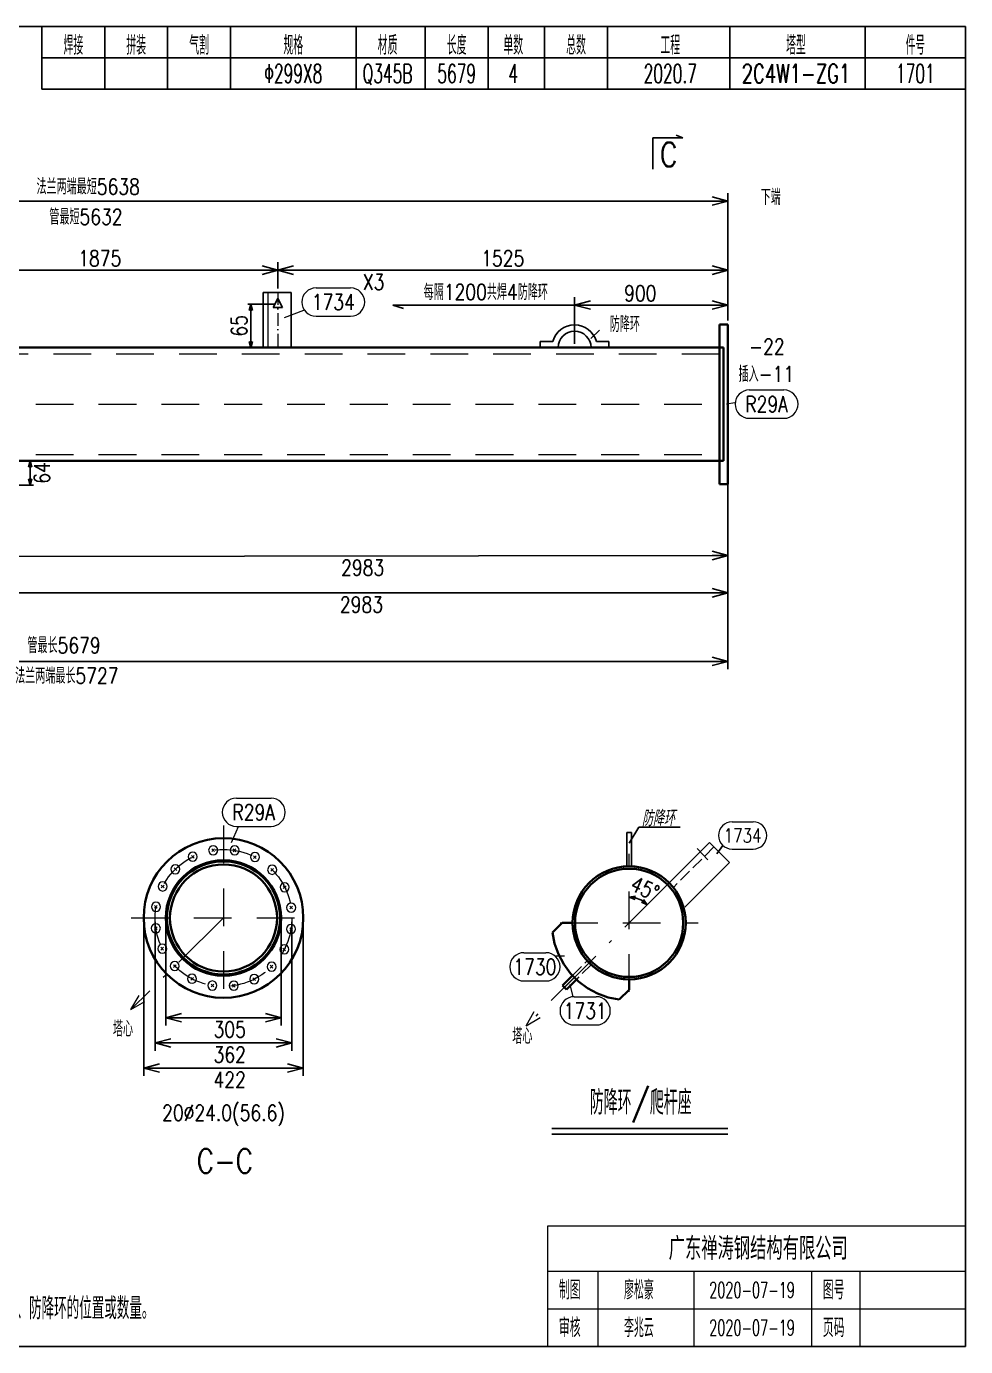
# Model space of a CAD drawing. Extents: x 154981 to 165753, y -86801 to -82885.
# Drawn here: x 156537.6 to 156687.1, y -83946.7 to -83736.7 of the extents above; entities that cross this region are included whole.
import ezdxf
from ezdxf.enums import TextEntityAlignment as Align

# ---------------------------------------------------------------- set-up
doc = ezdxf.new("R2010")
doc.units = 0
doc.header["$MEASUREMENT"] = 0
for name, pattern in [('虚线', [2.75, 2, -0.75]), ('长一点画线', [16.5, 10, -3, 0.5, -3]), ('长虚线', [10, 6, -4])]:
    doc.linetypes.add(name, pattern=pattern)
doc.layers.get('0').update_dxf_attribs({"linetype": 'CONTINUOUS', "lineweight": 25})
doc.layers.get('Defpoints').update_dxf_attribs({"linetype": 'CONTINUOUS'})
doc.layers.add('12', color=7, linetype='CONTINUOUS')
doc.layers.add('4', color=7, linetype='CONTINUOUS', lineweight=25)
doc.layers.add('5', color=7, linetype='CONTINUOUS', lineweight=25)
doc.styles.add('DimFont', font='simplex.shx', dxfattribs={"width": 0.8, "bigfont": 'gbhzfs.shx'})
doc.styles.add('hz', font='txt.shx', dxfattribs={"width": 0.7, "oblique": 12, "bigfont": 'hztxt.shx'})
doc.styles.get("Standard").update_dxf_attribs({"font": 'simplex.shx', "width": 0.7, "height": 3, "bigfont": 'gbhzfs.shx'})
doc.dimstyles.new('DHDxfDimStyleOpen30', dxfattribs={"dimtxt": 2.5, "dimasz": 2.5, "dimexe": 1.25, "dimexo": 0.625, "dimtad": 2, "dimtxsty": 'DimFont', "dimblk": 'OPEN30', "dimblk1": 'OPEN30', "dimblk2": 'OPEN30', "dimcen": 2.5, "dimadec": 0, "dimazin": 0, "dimtfac": 1, "dimtmove": 0, "dimatfit": 3, "dimfxl": 0, "dimarcsym": 0})

# ---------------------------------------------------------------- blocks, each defined once
blk = doc.blocks.new('_OPEN30')
at = {"color": 0, "linetype": 'ByBlock', "lineweight": -2}
for p, q in [((-1, 0.268), (0, 0)), ((0, 0), (-1, -0.268)), ((0, 0), (-1, 0))]:
    blk.add_line(p, q, dxfattribs=at)
blk = doc.blocks.new('*D455')
at = {"layer": '5', "color": 134, "linetype": 'Continuous', "lineweight": -2}
for p, q in [((156558.11, -83879.11), (156558.11, -83899.61)), ((156579.9, -83879.11), (156579.9, -83899.61)), ((156560.61, -83898.36), (156577.4, -83898.36))]:
    blk.add_line(p, q, dxfattribs=at)
at = {"layer": 'Defpoints', "color": 0, "linetype": 'Continuous'}
for p in [(156558.11, -83878.48), (156579.9, -83878.48), (156579.9, -83898.36)]:
    blk.add_point(p, dxfattribs=at)
at = {"layer": '5', "color": 134, "linetype": 'Continuous', "lineweight": -2, "xscale": 2.5, "yscale": 2.5, "zscale": 2.5, "rotation": 180}
blk.add_blockref('_OPEN30', (156558.11, -83898.36), dxfattribs=at)
at = {"layer": '5', "color": 134, "linetype": 'Continuous', "lineweight": -2, "xscale": 2.5, "yscale": 2.5, "zscale": 2.5}
blk.add_blockref('_OPEN30', (156579.9, -83898.36), dxfattribs=at)
at = {"layer": '5', "color": 134, "linetype": 'Continuous', "lineweight": 18, "insert": (156570, -83900.23), "char_height": 2.5, "attachment_point": 5, "line_spacing_factor": 0.6, "style": 'DimFont'}
blk.add_mtext('362', dxfattribs=at)
blk = doc.blocks.new('*D456')
at = {"layer": '5', "color": 134, "linetype": 'Continuous', "lineweight": -2}
for p, q in [((156559.82, -83879.11), (156559.82, -83895.61)), ((156578.18, -83879.11), (156578.18, -83895.61)), ((156562.32, -83894.36), (156575.68, -83894.36))]:
    blk.add_line(p, q, dxfattribs=at)
at = {"layer": 'Defpoints', "color": 0, "linetype": 'Continuous'}
for p in [(156559.82, -83878.48), (156578.18, -83878.48), (156578.18, -83894.36)]:
    blk.add_point(p, dxfattribs=at)
at = {"layer": '5', "color": 134, "linetype": 'Continuous', "lineweight": -2, "xscale": 2.5, "yscale": 2.5, "zscale": 2.5, "rotation": 180}
blk.add_blockref('_OPEN30', (156559.82, -83894.36), dxfattribs=at)
at = {"layer": '5', "color": 134, "linetype": 'Continuous', "lineweight": -2, "xscale": 2.5, "yscale": 2.5, "zscale": 2.5}
blk.add_blockref('_OPEN30', (156578.18, -83894.36), dxfattribs=at)
at = {"layer": '5', "color": 134, "linetype": 'Continuous', "lineweight": 18, "insert": (156570, -83896.23), "char_height": 2.5, "attachment_point": 5, "line_spacing_factor": 0.6, "style": 'DimFont'}
blk.add_mtext('305', dxfattribs=at)
blk = doc.blocks.new('*D457')
at = {"layer": '5', "color": 134, "linetype": 'Continuous', "lineweight": -2}
for p, q in [((156556.3, -83879.11), (156556.3, -83903.61)), ((156581.71, -83879.11), (156581.71, -83903.61)), ((156558.8, -83902.36), (156579.21, -83902.36))]:
    blk.add_line(p, q, dxfattribs=at)
at = {"layer": 'Defpoints', "color": 0, "linetype": 'Continuous'}
for p in [(156556.3, -83878.48), (156581.71, -83878.48), (156581.71, -83902.36)]:
    blk.add_point(p, dxfattribs=at)
at = {"layer": '5', "color": 134, "linetype": 'Continuous', "lineweight": -2, "xscale": 2.5, "yscale": 2.5, "zscale": 2.5, "rotation": 180}
blk.add_blockref('_OPEN30', (156556.3, -83902.36), dxfattribs=at)
at = {"layer": '5', "color": 134, "linetype": 'Continuous', "lineweight": -2, "xscale": 2.5, "yscale": 2.5, "zscale": 2.5}
blk.add_blockref('_OPEN30', (156581.71, -83902.36), dxfattribs=at)
at = {"layer": '5', "color": 134, "linetype": 'Continuous', "lineweight": 18, "insert": (156570, -83904.23), "char_height": 2.5, "attachment_point": 5, "line_spacing_factor": 0.6, "style": 'DimFont'}
blk.add_mtext('422', dxfattribs=at)
blk = doc.blocks.new('板孔默认')
at = {"layer": '5', "color": 7, "linetype": 'Continuous', "lineweight": 13}
for p, q in [((-0.3, -0.3), (0.3, 0.3)), ((0.3, -0.3), (-0.3, 0.3))]:
    blk.add_line(p, q, dxfattribs=at)
blk.add_circle((0, 0), 1, dxfattribs=at)
blk = doc.blocks.new('*D462')
at = {"layer": '5', "color": 3, "linetype": 'Continuous', "lineweight": -2}
for p, q in [((156649.26, -83797.39), (156649.26, -83828.02)), ((156532.66, -83810.25), (156532.66, -83828.02)), ((156535.16, -83826.77), (156646.76, -83826.77))]:
    blk.add_line(p, q, dxfattribs=at)
at = {"layer": 'Defpoints', "color": 0, "linetype": 'Continuous'}
for p in [(156649.26, -83796.77), (156532.66, -83809.63), (156649.26, -83826.77)]:
    blk.add_point(p, dxfattribs=at)
at = {"layer": '5', "color": 3, "linetype": 'Continuous', "lineweight": -2, "xscale": 2.5, "yscale": 2.5, "zscale": 2.5, "rotation": 180}
blk.add_blockref('_OPEN30', (156532.66, -83826.77), dxfattribs=at)
at = {"layer": '5', "color": 3, "linetype": 'Continuous', "lineweight": -2, "xscale": 2.5, "yscale": 2.5, "zscale": 2.5}
blk.add_blockref('_OPEN30', (156649.26, -83826.77), dxfattribs=at)
at = {"layer": '5', "color": 6, "linetype": 'Continuous', "lineweight": 18, "insert": (156590.96, -83828.64), "char_height": 2.5, "attachment_point": 5, "line_spacing_factor": 0.6, "style": 'DimFont'}
blk.add_mtext('2983', dxfattribs=at)
blk = doc.blocks.new('*D464')
at = {"layer": '5', "color": 3, "linetype": 'Continuous', "lineweight": -2}
for p, q in [((156533.16, -83805.77), (156538.75, -83805.77)), ((156538.25, -83806.77), (156538.25, -83808.63)), ((156533.16, -83809.63), (156538.75, -83809.63))]:
    blk.add_line(p, q, dxfattribs=at)
at = {"layer": 'Defpoints', "color": 0, "linetype": 'Continuous'}
for p in [(156532.66, -83805.77), (156532.66, -83809.63), (156538.25, -83809.63)]:
    blk.add_point(p, dxfattribs=at)
at = {"layer": '5', "color": 3, "linetype": 'Continuous', "lineweight": -2}
for p, rotation in [((156538.25, -83805.77), 90), ((156538.25, -83809.63), 270)]:
    blk.add_blockref('_OPEN30', p, dxfattribs=dict(at, rotation=rotation))
at = {"layer": '5', "color": 6, "linetype": 'Continuous', "lineweight": 18, "insert": (156540.12, -83807.7), "char_height": 2.5, "attachment_point": 5, "rotation": 90, "line_spacing_factor": 0.6, "style": 'DimFont'}
blk.add_mtext('64', dxfattribs=at)
blk = doc.blocks.new('*D466')
at = {"layer": '5', "color": 3, "linetype": 'Continuous', "lineweight": -2}
for p, q in [((156532.66, -83810.25), (156532.67, -83822.23)), ((156649.26, -83810.09), (156649.27, -83822.07)), ((156535.17, -83820.97), (156646.77, -83820.82))]:
    blk.add_line(p, q, dxfattribs=at)
at = {"layer": 'Defpoints', "color": 0, "linetype": 'Continuous'}
for p in [(156532.66, -83809.63), (156649.26, -83809.47), (156649.27, -83820.82)]:
    blk.add_point(p, dxfattribs=at)
at = {"layer": '5', "color": 3, "linetype": 'Continuous', "lineweight": -2, "xscale": 2.5, "yscale": 2.5, "zscale": 2.5}
for p, rotation in [((156532.67, -83820.98), 180.0783604625189), ((156649.27, -83820.82), 0.07836046251890494)]:
    blk.add_blockref('_OPEN30', p, dxfattribs=dict(at, rotation=rotation))
at = {"layer": '5', "color": 6, "linetype": 'Continuous', "lineweight": 18, "insert": (156591.16, -83822.77), "char_height": 2.5, "attachment_point": 5, "rotation": 0.0784, "line_spacing_factor": 0.6, "style": 'DimFont'}
blk.add_mtext('2983', dxfattribs=at)
blk = doc.blocks.new('*D671')
at = {"layer": '5', "color": 3, "linetype": 'Continuous', "lineweight": -2}
for p, q in [((156624.89, -83787.14), (156624.89, -83779.74)), ((156627.39, -83780.99), (156646.76, -83780.99)), ((156649.26, -83783.44), (156649.26, -83779.74))]:
    blk.add_line(p, q, dxfattribs=at)
at = {"layer": 'Defpoints', "color": 0, "linetype": 'Continuous'}
for p in [(156649.26, -83780.99), (156649.26, -83784.06), (156624.89, -83787.77)]:
    blk.add_point(p, dxfattribs=at)
at = {"layer": '5', "color": 3, "linetype": 'Continuous', "lineweight": -2, "xscale": 2.5, "yscale": 2.5, "zscale": 2.5, "rotation": 180}
blk.add_blockref('_OPEN30', (156624.89, -83780.99), dxfattribs=at)
at = {"layer": '5', "color": 3, "linetype": 'Continuous', "lineweight": -2, "xscale": 2.5, "yscale": 2.5, "zscale": 2.5}
blk.add_blockref('_OPEN30', (156649.26, -83780.99), dxfattribs=at)
at = {"layer": '5', "color": 6, "linetype": 'Continuous', "lineweight": 18, "insert": (156635.34, -83779.12), "char_height": 2.5, "attachment_point": 5, "style": 'DimFont'}
blk.add_mtext('900', dxfattribs=at)
blk = doc.blocks.new('*D670')
at = {"layer": '5', "color": 3, "linetype": 'Continuous', "lineweight": -2}
for p, q in [((156577.65, -83778.36), (156577.65, -83774.19)), ((156649.26, -83783.44), (156649.26, -83774.19)), ((156646.76, -83775.44), (156580.15, -83775.44))]:
    blk.add_line(p, q, dxfattribs=at)
at = {"layer": 'Defpoints', "color": 0, "linetype": 'Continuous'}
for p in [(156577.65, -83775.44), (156577.65, -83778.98), (156649.26, -83784.06)]:
    blk.add_point(p, dxfattribs=at)
at = {"layer": '5', "color": 3, "linetype": 'Continuous', "lineweight": -2, "xscale": 2.5, "yscale": 2.5, "zscale": 2.5, "rotation": 180}
blk.add_blockref('_OPEN30', (156577.65, -83775.44), dxfattribs=at)
at = {"layer": '5', "color": 3, "linetype": 'Continuous', "lineweight": -2, "xscale": 2.5, "yscale": 2.5, "zscale": 2.5}
blk.add_blockref('_OPEN30', (156649.26, -83775.44), dxfattribs=at)
at = {"layer": '5', "color": 6, "linetype": 'Continuous', "lineweight": 18, "insert": (156613.45, -83773.56), "char_height": 2.5, "attachment_point": 5, "style": 'DimFont'}
blk.add_mtext('1525', dxfattribs=at)
blk = doc.blocks.new('*D669')
at = {"layer": '5', "color": 3, "linetype": 'Continuous', "lineweight": -2}
for p, q in [((156577.15, -83780.84), (156572.87, -83780.84)), ((156573.37, -83781.84), (156573.37, -83786.77)), ((156574.83, -83787.77), (156572.87, -83787.77))]:
    blk.add_line(p, q, dxfattribs=at)
at = {"layer": 'Defpoints', "color": 0, "linetype": 'Continuous'}
for p in [(156577.65, -83780.84), (156573.37, -83787.77), (156575.33, -83787.77)]:
    blk.add_point(p, dxfattribs=at)
at = {"layer": '5', "color": 3, "linetype": 'Continuous', "lineweight": -2}
for p, rotation in [((156573.37, -83780.84), 90), ((156573.37, -83787.77), 270)]:
    blk.add_blockref('_OPEN30', p, dxfattribs=dict(at, rotation=rotation))
at = {"layer": '5', "color": 6, "linetype": 'Continuous', "lineweight": 18, "insert": (156571.5, -83784.3), "char_height": 2.5, "attachment_point": 5, "rotation": 90, "style": 'DimFont'}
blk.add_mtext('65', dxfattribs=at)
blk = doc.blocks.new('*D672')
at = {"layer": '5', "color": 3, "linetype": 'Continuous', "lineweight": -2}
for p, q in [((156520.97, -83778.36), (156520.97, -83774.19)), ((156577.65, -83778.36), (156577.65, -83774.19)), ((156575.15, -83775.44), (156523.47, -83775.44))]:
    blk.add_line(p, q, dxfattribs=at)
at = {"layer": 'Defpoints', "color": 0, "linetype": 'Continuous'}
for p in [(156520.97, -83775.44), (156520.97, -83778.98), (156577.65, -83778.98)]:
    blk.add_point(p, dxfattribs=at)
at = {"layer": '5', "color": 3, "linetype": 'Continuous', "lineweight": -2, "xscale": 2.5, "yscale": 2.5, "zscale": 2.5, "rotation": 180}
blk.add_blockref('_OPEN30', (156520.97, -83775.44), dxfattribs=at)
at = {"layer": '5', "color": 3, "linetype": 'Continuous', "lineweight": -2, "xscale": 2.5, "yscale": 2.5, "zscale": 2.5}
blk.add_blockref('_OPEN30', (156577.65, -83775.44), dxfattribs=at)
at = {"layer": '5', "color": 6, "linetype": 'Continuous', "lineweight": 18, "insert": (156549.31, -83773.56), "char_height": 2.5, "attachment_point": 5, "style": 'DimFont'}
blk.add_mtext('1875', dxfattribs=at)
blk = doc.blocks.new('*D675')
at = {"layer": '5', "color": 3, "linetype": 'Continuous', "lineweight": -2}
for p, q in [((156442.27, -83781.87), (156442.27, -83763.19)), ((156444.77, -83764.44), (156646.76, -83764.44)), ((156649.26, -83783.44), (156649.26, -83763.19))]:
    blk.add_line(p, q, dxfattribs=at)
at = {"layer": 'Defpoints', "color": 0, "linetype": 'Continuous'}
for p in [(156649.26, -83764.44), (156442.27, -83782.49), (156649.26, -83784.06)]:
    blk.add_point(p, dxfattribs=at)
at = {"layer": '5', "color": 3, "linetype": 'Continuous', "lineweight": -2, "xscale": 2.5, "yscale": 2.5, "zscale": 2.5, "rotation": 180}
blk.add_blockref('_OPEN30', (156442.27, -83764.44), dxfattribs=at)
at = {"layer": '5', "color": 3, "linetype": 'Continuous', "lineweight": -2, "xscale": 2.5, "yscale": 2.5, "zscale": 2.5}
blk.add_blockref('_OPEN30', (156649.26, -83764.44), dxfattribs=at)
at = {"layer": '5', "color": 6, "linetype": 'Continuous', "lineweight": 18, "insert": (156547.47, -83762.15), "char_height": 2.5, "attachment_point": 5, "line_spacing_factor": 0.6, "style": 'DimFont'}
blk.add_mtext('法兰两端最短5638', dxfattribs=at)
blk = doc.blocks.new('*D674')
at = {"layer": '5', "color": 3, "linetype": 'Continuous', "lineweight": -2}
for p, q in [((156649.26, -83810.09), (156649.26, -83838.92)), ((156436.94, -83817.37), (156436.94, -83838.92)), ((156646.76, -83837.67), (156439.44, -83837.67))]:
    blk.add_line(p, q, dxfattribs=at)
at = {"layer": 'Defpoints', "color": 0, "linetype": 'Continuous'}
for p in [(156649.26, -83809.47), (156436.94, -83816.74), (156436.94, -83837.67)]:
    blk.add_point(p, dxfattribs=at)
at = {"layer": '5', "color": 3, "linetype": 'Continuous', "lineweight": -2, "xscale": 2.5, "yscale": 2.5, "zscale": 2.5, "rotation": 180}
blk.add_blockref('_OPEN30', (156436.94, -83837.67), dxfattribs=at)
at = {"layer": '5', "color": 3, "linetype": 'Continuous', "lineweight": -2, "xscale": 2.5, "yscale": 2.5, "zscale": 2.5}
blk.add_blockref('_OPEN30', (156649.26, -83837.67), dxfattribs=at)
at = {"layer": '5', "color": 6, "linetype": 'Continuous', "lineweight": 18, "insert": (156544.07, -83839.96), "char_height": 2.5, "attachment_point": 5, "style": 'DimFont'}
blk.add_mtext('法兰两端最长5727', dxfattribs=at)
blk = doc.blocks.new('*D678')
at = {"layer": '5', "color": 3, "linetype": 'Continuous', "lineweight": -2}
blk.add_arc((156633.57, -83879.26), 4.08, 59.0079, 75.9241, dxfattribs=at)
at = {"layer": 'Defpoints', "color": 0, "linetype": 'Continuous'}
for p in [(156633.57, -83868.26), (156639.94, -83872.9), (156634.63, -83875.32), (156633.57, -83890.26), (156617.16, -83895.63)]:
    blk.add_point(p, dxfattribs=at)
at = {"layer": '5', "color": 3, "linetype": 'Continuous', "lineweight": -2}
for p, rotation in [((156633.57, -83875.18), 172.9620574049337), ((156636.46, -83876.38), 321.9699356712093)]:
    blk.add_blockref('_OPEN30', p, dxfattribs=dict(at, rotation=rotation))
at = {"layer": '5', "color": 6, "linetype": 'Continuous', "lineweight": 18, "insert": (156636.09, -83873.79), "char_height": 2.5, "attachment_point": 5, "rotation": 335.2597, "style": 'DimFont'}
blk.add_mtext('45°', dxfattribs=at)
blk = doc.blocks.new('CTDHK')
at = {"color": 0, "linetype": 'Continuous'}
for p, q in [((0, 210), (297, 210)), ((297, 210), (297, 0)), ((297, 0), (0, 0))]:
    blk.add_line(p, q, dxfattribs=at)

msp = doc.modelspace()

# ---------------------------------------------------------------- linework, layer by layer
at = {"color": 3, "linetype": 'Continuous'}
for p, q in [((156642.09855, -83754.39182), (156641.04402, -83753.97332)), ((156637.31707, -83759.37312), (156637.31935, -83754.39182)), ((156637.31935, -83754.39182), (156642.09855, -83754.39182)), ((156575.32616, -83778.982), (156575.32616, -83787.76714)), ((156575.32616, -83778.982), (156579.79574, -83778.982)), ((156579.79574, -83778.982), (156579.79574, -83787.76714)), ((156577.64998, -83779.96688), (156576.89518, -83781.38241)), ((156576.89518, -83781.38241), (156578.40477, -83781.38241)), ((156577.64998, -83779.96688), (156578.40477, -83781.38241)), ((156624.88684, -83780.99464), (156595.97994, -83780.99464)), ((156595.97994, -83780.99464), (156597.65521, -83781.55627)), ((156627.45554, -83786.32422), (156628.84328, -83784.98967)), ((156621.24025, -83911.99464), (156649.26604, -83911.99464)), ((156621.24025, -83912.89095), (156649.26604, -83912.89095))]:
    msp.add_line(p, q, dxfattribs=at)
at = {"color": 0, "linetype": 'Continuous'}
for p, q in [((156633.56472, -83866.5653), (156635.11509, -83864.06244)), ((156635.11509, -83864.06244), (156641.66353, -83864.06244))]:
    msp.add_line(p, q, dxfattribs=at)
at = {"color": 2, "linetype": 'Continuous'}
for p, q in [((156639.9329, -83872.89553), (156646.36049, -83866.46793)), ((156649.55804, -83869.66548), (156646.36049, -83866.46793)), ((156647.49797, -83868.29881), (156648.47033, -83866.96491)), ((156642.4288, -83876.79473), (156649.55804, -83869.66548))]:
    msp.add_line(p, q, dxfattribs=at)
at = {"color": 2, "linetype": '虚线'}
msp.add_line((156647.0676, -83867.17504), (156640.6072, -83873.63544), dxfattribs=at)
at = {"color": 3, "linetype": 'Continuous'}
msp.add_lwpolyline([(156633.1981, -83864.90861), (156633.9262, -83864.90861), (156633.9262, -83870.22624), (156633.1981, -83870.22624)], close=True, dxfattribs=at)
at = {"layer": '12'}
for p, q in [((156619.41617, -83786.76714), (156621.40906, -83786.76714)), ((156619.41617, -83786.76714), (156619.41617, -83787.76714)), ((156619.41617, -83787.76714), (156622.26815, -83787.76714)), ((156627.50553, -83787.76714), (156630.35751, -83787.76714)), ((156628.36462, -83786.76714), (156630.35751, -83786.76714)), ((156630.35751, -83786.76714), (156630.35751, -83787.76714))]:
    msp.add_line(p, q, dxfattribs=at)
for radius, start, end in [(3.61869, 16.0420559, 163.9579441), (2.61869, 0, 180)]:
    msp.add_arc((156624.88684, -83787.76714), radius, start, end, dxfattribs=at)
at = {"layer": '4', "color": 1, "linetype": 'Continuous', "lineweight": 25}
for p, q in [((156540.11666, -83746.66733), (156540.11666, -83736.66733)), ((156550.11666, -83746.66733), (156550.11666, -83736.66733)), ((156560.11666, -83746.66733), (156560.11666, -83736.66733)), ((156570.11666, -83746.66733), (156570.11666, -83736.66733)), ((156590.11666, -83746.66733), (156590.11666, -83736.66733)), ((156601.11666, -83746.66733), (156601.11666, -83736.66733)), ((156611.11666, -83746.66733), (156611.11666, -83736.66733)), ((156620.11666, -83746.66733), (156620.11666, -83736.66733)), ((156630.11666, -83746.66733), (156630.11666, -83736.66733)), ((156649.61666, -83746.66733), (156649.61666, -83736.66733)), ((156671.11666, -83746.66733), (156671.11666, -83736.66733)), ((156540.11666, -83741.66733), (156687.11666, -83741.66733)), ((156540.11666, -83746.66733), (156687.11666, -83746.66733))]:
    msp.add_line(p, q, dxfattribs=at)
at = {"layer": '4', "color": 1, "linetype": 'Continuous', "lineweight": 18}
for p, q in [((156620.61666, -83946.66733), (156620.61666, -83927.46733)), ((156620.61666, -83927.46733), (156687.11666, -83927.46733)), ((156620.61666, -83934.66733), (156687.11666, -83934.66733)), ((156628.61666, -83946.66733), (156628.61666, -83934.66733)), ((156643.91666, -83946.66733), (156643.91666, -83934.66733)), ((156662.61666, -83946.66733), (156662.61666, -83934.66733)), ((156670.31666, -83946.66733), (156670.31666, -83934.66733)), ((156620.61666, -83940.66733), (156687.11666, -83940.66733))]:
    msp.add_line(p, q, dxfattribs=at)
msp.add_lwpolyline([(156390.11666, -83736.66733), (156390.11666, -83946.66733), (156687.11666, -83946.66733), (156687.11666, -83736.66733)], close=True, dxfattribs=at)
at = {"layer": '5', "color": 2, "linetype": 'Continuous', "lineweight": 18}
msp.add_line((156576.06791, -83778.982), (156576.06791, -83787.76714), dxfattribs=at)
at = {"layer": '5', "color": 240, "linetype": '长一点画线', "lineweight": 18, "ltscale": 0.2}
msp.add_line((156577.64998, -83778.982), (156577.64998, -83787.76714), dxfattribs=at)
at = {"layer": '5', "color": 3, "linetype": 'Continuous', "lineweight": 18}
for p, q in [((156583.73008, -83778.2653), (156589.23008, -83778.2653)), ((156578.69327, -83782.99539), (156581.81618, -83781.81743)), ((156583.73008, -83782.7653), (156589.23008, -83782.7653)), ((156652.69266, -83794.50353), (156658.19266, -83794.50353)), ((156650.40433, -83796.56894), (156649.03903, -83796.75353)), ((156652.69266, -83799.00353), (156658.19266, -83799.00353)), ((156571.06629, -83859.42638), (156576.56629, -83859.42638)), ((156570.2627, -83866.4955), (156571.38108, -83863.91641)), ((156571.06629, -83863.92638), (156576.56629, -83863.92638))]:
    msp.add_line(p, q, dxfattribs=at)
at = {"layer": '5', "color": 7, "linetype": 'Continuous', "lineweight": 35}
for p, q in [((156647.93166, -83784.0648), (156647.93166, -83809.46948)), ((156649.25607, -83784.0648), (156647.93166, -83784.0648)), ((156649.25607, -83809.46948), (156649.25607, -83784.0648)), ((156441.93574, -83787.76714), (156648.59386, -83787.76714)), ((156648.59386, -83787.76714), (156648.59386, -83805.76714)), ((156648.59386, -83805.76714), (156439.13559, -83805.76714)), ((156647.93166, -83809.46948), (156649.25607, -83809.46948)), ((156621.34343, -83880.80711), (156622.9074, -83879.24684)), ((156622.9074, -83879.24684), (156624.56894, -83879.24881)), ((156624.56894, -83879.24881), (156624.65903, -83880.52975)), ((156621.69959, -83882.57264), (156621.34343, -83880.80711)), ((156624.65903, -83880.52975), (156624.9305, -83881.78483)), ((156624.9305, -83881.78483), (156625.37782, -83882.98851)), ((156622.30931, -83884.2674), (156621.69959, -83882.57264)), ((156623.15956, -83885.85518), (156622.30931, -83884.2674)), ((156625.37782, -83882.98851), (156625.99188, -83884.11627)), ((156625.99188, -83884.11627), (156626.7602, -83885.14516)), ((156624.23217, -83887.30206), (156623.15956, -83885.85518)), ((156626.7602, -83885.14516), (156627.66712, -83886.05424)), ((156627.66712, -83886.05424), (156628.69418, -83886.82499)), ((156622.96357, -83889.21385), (156624.55526, -83887.62593)), ((156625.18112, -83888.25328), (156623.58943, -83889.8412)), ((156625.50422, -83888.57714), (156624.23217, -83887.30206)), ((156626.94856, -83889.65318), (156625.50422, -83888.57714)), ((156628.69418, -83886.82499), (156629.82049, -83887.44173)), ((156629.82049, -83887.44173), (156631.02309, -83887.89191)), ((156631.02309, -83887.89191), (156632.27753, -83888.16636)), ((156632.27753, -83888.16636), (156633.55825, -83888.25948)), ((156633.55825, -83888.25948), (156633.55628, -83889.92102)), ((156623.58943, -83889.8412), (156622.96357, -83889.21385)), ((156628.53431, -83890.50719), (156626.94856, -83889.65318)), ((156630.22762, -83891.12093), (156628.53431, -83890.50719)), ((156633.55628, -83889.92102), (156631.9923, -83891.48129)), ((156631.9923, -83891.48129), (156630.22762, -83891.12093))]:
    msp.add_line(p, q, dxfattribs=at)
at = {"layer": '5', "color": 7, "linetype": '长虚线', "lineweight": 18}
for p, q in [((156441.93574, -83788.76714), (156648.59386, -83788.76714)), ((156439.13559, -83804.76714), (156648.59386, -83804.76714))]:
    msp.add_line(p, q, dxfattribs=at)
at = {"layer": '5', "color": 56, "linetype": '长虚线', "lineweight": 18}
msp.add_line((156439.13559, -83796.76714), (156648.59386, -83796.76714), dxfattribs=at)
at = {"layer": '5', "color": 1, "linetype": 'Continuous', "lineweight": 18}
for p, q in [((156649.9402, -83863.20171), (156653.3002, -83863.20171)), ((156649.9402, -83867.52171), (156653.3002, -83867.52171)), ((156616.81894, -83884.00949), (156620.31894, -83884.00949)), ((156623.25823, -83884.58291), (156621.78064, -83884.54896)), ((156616.81894, -83888.50949), (156620.31894, -83888.50949)), ((156624.13311, -83889.09227), (156624.61576, -83891.01868)), ((156624.81894, -83891.00949), (156628.31894, -83891.00949)), ((156624.81894, -83895.50949), (156628.31894, -83895.50949))]:
    msp.add_line(p, q, dxfattribs=at)
at = {"layer": '5', "color": 240, "linetype": '长虚线', "lineweight": 18}
for p, q in [((156569.00391, -83863.78037), (156569.00391, -83893.18505)), ((156633.56894, -83890.25949), (156633.56894, -83868.25949)), ((156554.30157, -83878.48271), (156583.70626, -83878.48271)), ((156622.56894, -83879.25949), (156644.56894, -83879.25949))]:
    msp.add_line(p, q, dxfattribs=at)
at = {"layer": '5', "color": 240, "lineweight": 18}
msp.add_line((156646.11433, -83869.23107), (156644.40309, -83867.42995), dxfattribs=at)
at = {"layer": '5', "color": 7, "linetype": '长一点画线', "lineweight": 18}
for p, q in [((156639.94045, -83872.90309), (156617.16166, -83895.62786)), ((156569.00391, -83878.48271), (156554.25548, -83893.05586)), ((156554.25548, -83893.05586), (156555.56295, -83890.82219)), ((156554.25548, -83893.05586), (156555.56295, -83890.82219)), ((156554.25548, -83893.05586), (156556.50462, -83891.77518)), ((156554.25548, -83893.05586), (156556.50462, -83891.77518)), ((156617.16166, -83895.62786), (156618.45841, -83893.38796)), ((156617.16166, -83895.62786), (156618.45841, -83893.38796)), ((156617.16166, -83895.62786), (156619.40463, -83894.33643)), ((156617.16166, -83895.62786), (156619.40463, -83894.33643))]:
    msp.add_line(p, q, dxfattribs=at)
at = {"layer": '5', "color": 240, "linetype": '长一点画线', "lineweight": 18}
msp.add_line((156627.19743, -83885.61589), (156623.2765, -83889.52753), dxfattribs=at)
at = {"layer": '5', "color": 7, "linetype": '虚线', "lineweight": 18}
for p, q in [((156624.55526, -83887.62593), (156626.88449, -83885.30222)), ((156627.51036, -83885.92957), (156625.18112, -83888.25328)), ((156626.88449, -83885.30222), (156627.51036, -83885.92957))]:
    msp.add_line(p, q, dxfattribs=at)
at = {"layer": '5', "color": 7, "linetype": 'Continuous', "lineweight": 35}
for centre, radius in [((156569.00391, -83878.48271), 12.70234), ((156569.00391, -83878.48271), 9.1806), ((156569.00391, -83878.48271), 9), ((156569.00391, -83878.48271), 9), ((156569.00391, -83878.48271), 8.51839), ((156569.00391, -83878.48271), 8.51839), ((156633.56894, -83879.25949), 9), ((156633.56894, -83879.25949), 9), ((156633.56894, -83879.25949), 8.61231), ((156633.56894, -83879.25949), 8.61231)]:
    msp.add_circle(centre, radius, dxfattribs=at)
at = {"layer": '5', "color": 240, "linetype": '长虚线', "lineweight": 18}
msp.add_circle((156569.00391, -83878.48271), 10.89632, dxfattribs=at)
at = {"layer": '5', "color": 3, "linetype": 'Continuous', "lineweight": 18}
for centre, start, end in [((156583.73008, -83780.5153), 90, 270), ((156589.23008, -83780.5153), 270, 90), ((156652.69266, -83796.75353), 90, 270), ((156658.19266, -83796.75353), 270, 90), ((156571.06629, -83861.67638), 90, 270), ((156576.56629, -83861.67638), 270, 90)]:
    msp.add_arc(centre, 2.25, start, end, dxfattribs=at)
at = {"layer": '5', "color": 1, "linetype": 'Continuous', "lineweight": 18}
for centre, radius, start, end in [((156649.9402, -83865.36171), 2.16, 90, 270), ((156653.3002, -83865.36171), 2.16, 270, 90), ((156616.81894, -83886.25949), 2.25, 90, 270), ((156620.31894, -83886.25949), 2.25, 270, 90), ((156624.81894, -83893.25949), 2.25, 90, 270), ((156628.31894, -83893.25949), 2.25, 270, 90)]:
    msp.add_arc(centre, radius, start, end, dxfattribs=at)

# ---------------------------------------------------------------- block references
at = {"color": 2, "linetype": 'Continuous'}
msp.add_blockref('CTDHK', (156390.11666, -83946.66733), dxfattribs=at)
at = {"layer": '5', "color": 7, "linetype": 'Continuous', "lineweight": 35, "xscale": -0.7220000000088476, "yscale": 0.7219999999942956, "zscale": 0.722, "rotation": 180}
for p in [(156567.36372, -83867.71054), (156570.77278, -83867.73092), (156564.11521, -83868.74462), (156574.00869, -83868.80376), (156561.34525, -83870.73192), (156576.7547, -83870.82404), (156559.32497, -83873.47793), (156578.742, -83873.594), (156558.25213, -83876.71384), (156579.77608, -83876.84251), (156558.23175, -83880.1229), (156579.7557, -83880.25157), (156559.26582, -83883.37141), (156578.68286, -83883.48748), (156561.25313, -83886.14137), (156576.66258, -83886.23349), (156563.99914, -83888.16165), (156567.23505, -83889.23449), (156570.64411, -83889.25487), (156573.89262, -83888.2208)]:
    msp.add_blockref('板孔默认', p, dxfattribs=at)

# ---------------------------------------------------------------- texts
at = {"color": 7, "style": 'hz', "oblique": 12, "width": 0.7}
msp.add_text('防降环', height=2.5, rotation=0.6067126, dxfattribs=at).set_placement((156638.1854, -83862.49616), align=Align.MIDDLE)
at = {"layer": '4', "color": 1, "linetype": 'Continuous', "lineweight": 25}
for s, width, p in [('焊接', 0.7, (156545.11666, -83739.66733)), ('拼装', 0.7, (156555.11666, -83739.66733)), ('气割', 0.7, (156565.11666, -83739.66733)), ('规格', 0.7, (156580.11666, -83739.66733)), ('材质', 0.7, (156595.11666, -83739.66733)), ('长度', 0.7, (156606.11666, -83739.66733)), ('单数', 0.7, (156615.11666, -83739.66733)), ('总数', 0.7, (156625.11666, -83739.66733)), ('工程', 0.7, (156640.11666, -83739.66733)), ('塔型', 0.7, (156660.11666, -83739.66733)), ('件号', 0.6, (156679.11666, -83739.66733)), ('Φ299X8', 0.6, (156580.11666, -83744.16733)), ('Q345B', 0.6, (156595.11666, -83744.16733)), ('5679', 0.6, (156606.11666, -83744.16733)), ('4', 0.6, (156615.11666, -83744.16733)), ('2020.7', 0.6, (156640.11666, -83744.16733)), ('2C4W1-ZG1', 0.7, (156660.11666, -83744.16733)), ('1701', 0.6, (156679.11666, -83744.16733))]:
    msp.add_text(s, height=3, dxfattribs=dict(at, width=width)).set_placement(p, align=Align.MIDDLE_CENTER)
at = {"layer": '4', "color": 1, "linetype": 'Continuous', "lineweight": 13}
msp.add_text('广东禅涛钢结构有限公司', height=3.6, dxfattribs=at).set_placement((156654.11666, -83931.06733), align=Align.MIDDLE_CENTER)
for s, height, width, p in [('制图', 3, 0.8, (156624.11666, -83937.66733)), ('廖松豪', 3, 0.7, (156635.11666, -83937.66733)), ('2020-07-19', 2.5, 0.6, (156653.11666, -83937.66733)), ('图号', 3, 0.8, (156666.11666, -83937.66733)), ('审核', 3, 0.8, (156624.11666, -83943.66733)), ('李兆云', 3, 0.7, (156635.11666, -83943.66733)), ('2020-07-19', 2.5, 0.6, (156653.11666, -83943.66733)), ('页码', 3, 0.8, (156666.11666, -83943.66733))]:
    msp.add_text(s, height=height, dxfattribs=dict(at, width=width)).set_placement(p, align=Align.MIDDLE_CENTER)
at = {"layer": '5', "color": 2, "linetype": 'Continuous', "lineweight": 18, "width": 0.8}
for s, height, p in [('C', 3.84912, (156639.86386, -83755.11677)), ('下端', 2.5, (156656.09805, -83762.55432)), ('C-C', 3.84912, (156569.22808, -83915.21732)), ('脚钉座、防降环按图要求布置，若与其它构件干涉或不适宜靠近时，可根据实际需要适当调整脚钉座、防降环的位置或数量。', 3.464208, (156503.13801, -83938.85026))]:
    msp.add_text(s, height=height, dxfattribs=at).set_placement(p, align=Align.TOP_CENTER)
at = {"layer": '5', "color": 4, "linetype": 'Continuous', "lineweight": 18, "width": 0.8}
msp.add_text('X3', height=2.5, dxfattribs=at).set_placement((156592.90659, -83777.33645), align=Align.MIDDLE)
at = {"layer": '5', "color": 6, "linetype": 'Continuous', "lineweight": 18, "width": 0.8}
for s, p in [('1734', (156586.48008, -83780.5153)), ('R29A', (156655.44266, -83796.75353)), ('R29A', (156573.81629, -83861.67638))]:
    msp.add_text(s, height=2.5, dxfattribs=at).set_placement(p, align=Align.MIDDLE_CENTER)
at = {"layer": '5', "color": 2, "linetype": 'Continuous', "lineweight": 18, "width": 0.8}
for s, p in [('每隔1200共焊4防降环', (156610.7532, -83778.79658)), ('防降环', (156632.8857, -83783.90622))]:
    msp.add_text(s, height=2.5, dxfattribs=at).set_placement(p, align=Align.MIDDLE)
at = {"layer": '5', "color": 7, "linetype": 'Continuous', "lineweight": 18, "width": 0.8}
for s, p in [('-22', (156655.48822, -83787.59902)), ('插入-11', (156655.40776, -83791.97461)), ('塔心', (156553.00391, -83896.11429)), ('塔心', (156616.56894, -83897.25949)), ('20%%c24.0(56.6)', (156569.00391, -83909.48271))]:
    msp.add_text(s, height=2.5, dxfattribs=at).set_placement(p, align=Align.MIDDLE_CENTER)
at = {"layer": '5', "color": 2, "linetype": 'Continuous', "lineweight": 18, "width": 0.8}
for s, height, p in [('1734', 2.2, (156651.6202, -83865.36171)), ('1730', 2.5, (156618.56894, -83886.25949)), ('1731', 2.5, (156626.56894, -83893.25949)), ('防降环/爬杆座', 3.84912, (156635.40334, -83907.83031))]:
    msp.add_text(s, height=height, dxfattribs=at).set_placement(p, align=Align.MIDDLE_CENTER)
at = {"layer": '5', "color": 6, "linetype": 'Continuous', "lineweight": 18, "char_height": 2.5, "attachment_point": 5, "style": 'DimFont'}
for s, insert in [('管最短5632', (156547.11756, -83766.96794)), ('管最长5679', (156543.62138, -83835.11881))]:
    msp.add_mtext(s, dxfattribs=dict(at, insert=insert))

# ---------------------------------------------------------------- dimensions: what is measured, and where the dimension line sits
at = {"layer": '5', "color": 3, "linetype": 'Continuous', "lineweight": 18}
for base, p1, p2, text, override, picture, middle in [((156649.25607, -83764.44183), (156442.26916, -83782.49069), (156649.25607, -83784.0648), '法兰两端最短5638', {"dimtxt": 2.5, "dimclrd": 3, "dimclre": 3, "dimclrt": 6}, '*D675', (156547.46636, -83764.44183)), ((156649.25607, -83780.99464), (156624.88684, -83787.76714), (156649.25607, -83784.0648), '900', {"dimclrd": 3, "dimclre": 3, "dimclrt": 6}, '*D671', (156635.3383, -83780.99464)), ((156649.25607, -83826.76714), (156532.65588, -83809.62895), (156649.25607, -83796.76714), '2983', {"dimtxt": 2.5, "dimclrd": 3, "dimclre": 3, "dimclrt": 6}, '*D462', (156590.95598, -83826.76714)), ((156436.94091, -83837.66774), (156649.25607, -83809.46948), (156436.94091, -83816.74199), '法兰两端最长5727', {"dimclrd": 3, "dimclre": 3, "dimclrt": 6}, '*D674', (156544.07392, -83837.66774))]:
    dim = msp.add_linear_dim(base=base, p1=p1, p2=p2, text=text, dimstyle='DHDxfDimStyleOpen30', override=override, dxfattribs=at)
    dim.commit()
    dim.dimension.update_dxf_attribs({"geometry": picture, "text_midpoint": middle, "dimtype": 160})
for base, p1, p2, text, picture, middle in [((156520.97021, -83775.43535), (156577.64998, -83778.982), (156520.97021, -83778.982), '1875', '*D672', (156549.31009, -83773.56035)), ((156577.64998, -83775.43535), (156649.25607, -83784.0648), (156577.64998, -83778.982), '1525', '*D670', (156613.45302, -83773.56035))]:
    dim = msp.add_linear_dim(base=base, p1=p1, p2=p2, text=text, dimstyle='DHDxfDimStyleOpen30', override={"dimclrd": 3, "dimclre": 3, "dimclrt": 6}, dxfattribs=at)
    dim.commit()
    dim.dimension.update_dxf_attribs({"geometry": picture, "text_midpoint": middle})
dim = msp.add_linear_dim(base=(156573.37462, -83787.76714), p1=(156577.64599, -83780.83972), p2=(156575.32616, -83787.76714), angle=90, text='65', dimstyle='DHDxfDimStyleOpen30', override={"dimasz": 1, "dimexe": 0.5, "dimexo": 0.5, "dimclrd": 3, "dimclre": 3, "dimclrt": 6}, dxfattribs=at)
dim.commit()
dim.dimension.update_dxf_attribs({"geometry": '*D669', "text_midpoint": (156571.49962, -83784.30343)})
for base, p1, p2, angle, text, override, picture, middle in [((156538.24863, -83809.62895), (156532.65588, -83805.76714), (156532.65588, -83809.62895), 270, '64', {"dimasz": 1, "dimexe": 0.5, "dimexo": 0.5, "dimclrd": 3, "dimclre": 3, "dimclrt": 6}, '*D464', (156538.24863, -83807.69804)), ((156649.27159, -83820.8177), (156532.65588, -83809.62895), (156649.25607, -83809.46948), 0.0783605, '2983', {"dimtxt": 2.5, "dimclrd": 3, "dimclre": 3, "dimclrt": 6}, '*D466', (156591.15419, -83820.89718))]:
    dim = msp.add_linear_dim(base=base, p1=p1, p2=p2, angle=angle, text=text, dimstyle='DHDxfDimStyleOpen30', override=override, dxfattribs=at)
    dim.commit()
    dim.dimension.update_dxf_attribs({"geometry": picture, "text_midpoint": middle, "dimtype": 161})
dim = msp.add_angular_dim_2l(base=(156634.62667, -83875.31821), line1=((156633.56894, -83890.25949), (156633.56894, -83868.25949)), line2=((156639.94045, -83872.90309), (156617.16166, -83895.62786)), dimstyle='DHDxfDimStyleOpen30', override={"dimasz": 1, "dimexe": 0.5, "dimexo": 0.5, "dimclrd": 3, "dimclre": 3, "dimclrt": 6}, dxfattribs=at)
dim.commit()
dim.dimension.update_dxf_attribs({"geometry": '*D678', "text_midpoint": (156635.27675, -83875.5533), "dimtype": 162})
at = {"layer": '5', "color": 134, "linetype": 'Continuous', "lineweight": 18}
for base, p1, p2, text, picture, middle in [((156581.70626, -83902.35771), (156556.30157, -83878.48271), (156581.70626, -83878.48271), '422', '*D457', (156570.00391, -83902.35771)), ((156579.90023, -83898.35771), (156558.10759, -83878.48271), (156579.90023, -83878.48271), '362', '*D455', (156570.00391, -83898.35771)), ((156578.18452, -83894.35771), (156559.82331, -83878.48271), (156578.18452, -83878.48271), '305', '*D456', (156570.00391, -83894.35771))]:
    dim = msp.add_linear_dim(base=base, p1=p1, p2=p2, angle=0, text=text, dimstyle='DHDxfDimStyleOpen30', override={"dimtxt": 2.5, "dimclrd": 134, "dimclre": 134, "dimclrt": 134}, dxfattribs=at)
    dim.commit()
    dim.dimension.update_dxf_attribs({"geometry": picture, "text_midpoint": middle, "dimtype": 161})

doc.saveas('drawing.dxf')
